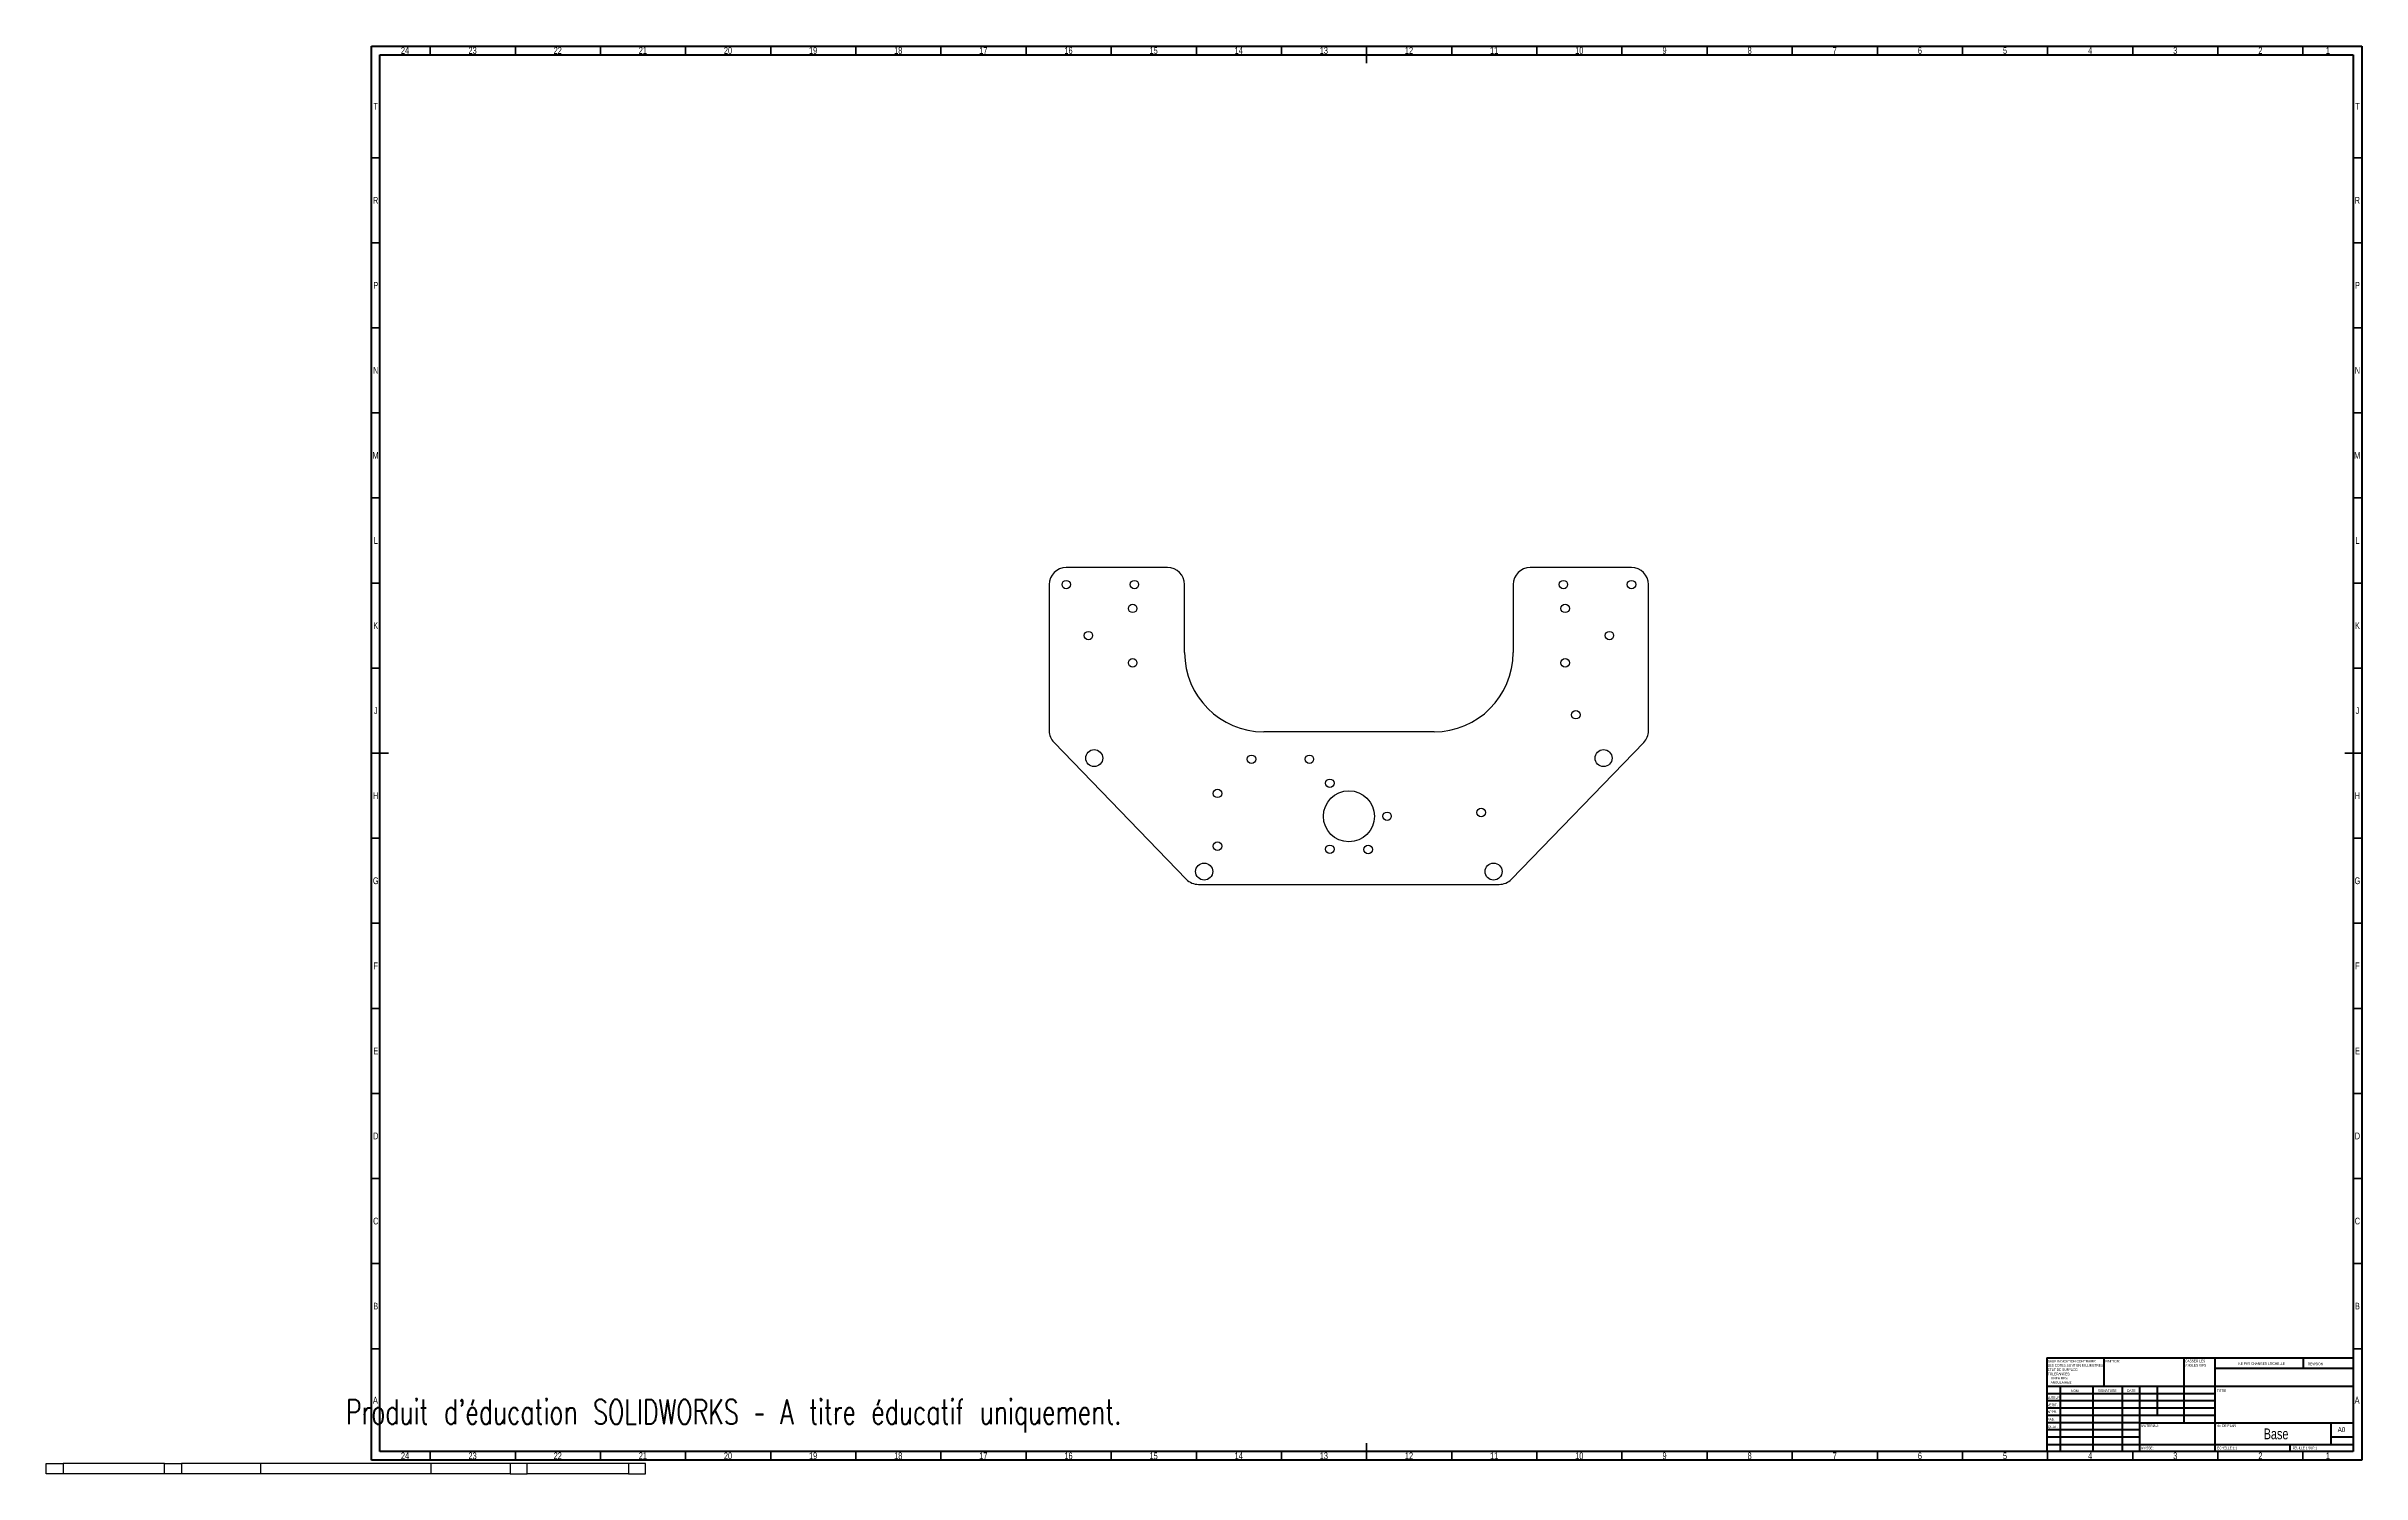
# Model space of a CAD drawing. Header units: millimetres. Extents: x -176 to 1184, y -3 to 836.
import ezdxf

# ---------------------------------------------------------------- set-up
doc = ezdxf.new("R2010")
doc.units = ezdxf.units.MM
doc.styles.add('SLDTEXTSTYLE0', font='TXT', dxfattribs={"width": 0.75})
doc.styles.add('SLDTEXTSTYLE1', font='TXT', dxfattribs={"width": 0.7})
doc.styles.add('SLDTEXTSTYLE2', font='TXT', dxfattribs={"width": 0.7, "bigfont": 'bigfont'})

msp = doc.modelspace()

# ---------------------------------------------------------------- linework, layer by layer
at = {"color": 7, "linetype": 'Continuous', "lineweight": 70}
for p, q in [((15, 5), (15, 836)), ((15, 836), (1184, 836)), ((20, 10), (20, 831)), ((20, 831), (1179, 831)), ((1179, 831), (1179, 10)), ((1184, 836), (1184, 5)), ((1184, 5), (15, 5)), ((1179, 10), (20, 10))]:
    msp.add_line(p, q, dxfattribs=at)
at = {"color": 7, "linetype": 'Continuous', "lineweight": 35}
for p, q in [((49.5, 831), (49.5, 836)), ((99.5, 831), (99.5, 836)), ((149.5, 831), (149.5, 836)), ((199.5, 831), (199.5, 836)), ((249.5, 831), (249.5, 836)), ((299.5, 831), (299.5, 836)), ((349.5, 831), (349.5, 836)), ((399.5, 831), (399.5, 836)), ((449.5, 831), (449.5, 836)), ((499.5, 831), (499.5, 836)), ((549.5, 831), (549.5, 836)), ((599.5, 836), (599.5, 826)), ((599.5, 831), (599.5, 836)), ((649.5, 831), (649.5, 836)), ((699.5, 831), (699.5, 836)), ((749.5, 831), (749.5, 836)), ((799.5, 831), (799.5, 836)), ((849.5, 831), (849.5, 836)), ((899.5, 831), (899.5, 836)), ((949.5, 831), (949.5, 836)), ((999.5, 831), (999.5, 836)), ((1049.5, 831), (1049.5, 836)), ((1099.5, 831), (1099.5, 836)), ((1149.5, 831), (1149.5, 836)), ((20, 770.5), (15, 770.5)), ((1179, 770.5), (1184, 770.5)), ((20, 720.5), (15, 720.5)), ((1179, 720.5), (1184, 720.5)), ((20, 670.5), (15, 670.5)), ((1179, 670.5), (1184, 670.5)), ((20, 620.5), (15, 620.5)), ((1179, 620.5), (1184, 620.5)), ((20, 570.5), (15, 570.5)), ((1179, 570.5), (1184, 570.5)), ((20, 520.5), (15, 520.5)), ((1179, 520.5), (1184, 520.5)), ((20, 470.5), (15, 470.5)), ((1179, 470.5), (1184, 470.5)), ((15, 420.5), (25, 420.5)), ((20, 420.5), (15, 420.5)), ((1184, 420.5), (1174, 420.5)), ((1179, 420.5), (1184, 420.5)), ((20, 370.5), (15, 370.5)), ((1179, 370.5), (1184, 370.5)), ((20, 320.5), (15, 320.5)), ((1179, 320.5), (1184, 320.5)), ((20, 270.5), (15, 270.5)), ((1179, 270.5), (1184, 270.5)), ((20, 220.5), (15, 220.5)), ((1179, 220.5), (1184, 220.5)), ((20, 170.5), (15, 170.5)), ((1179, 170.5), (1184, 170.5)), ((20, 120.5), (15, 120.5)), ((1179, 120.5), (1184, 120.5)), ((20, 70.5), (15, 70.5)), ((1179, 70.5), (1184, 70.5)), ((599.5, 5), (599.5, 15)), ((49.5, 10), (49.5, 5)), ((99.5, 10), (99.5, 5)), ((149.5, 10), (149.5, 5)), ((199.5, 10), (199.5, 5)), ((249.5, 10), (249.5, 5)), ((299.5, 10), (299.5, 5)), ((349.5, 10), (349.5, 5)), ((399.5, 10), (399.5, 5)), ((449.5, 10), (449.5, 5)), ((499.5, 10), (499.5, 5)), ((549.5, 10), (549.5, 5)), ((599.5, 10), (599.5, 5)), ((649.5, 10), (649.5, 5)), ((699.5, 10), (699.5, 5)), ((749.5, 10), (749.5, 5)), ((799.5, 10), (799.5, 5)), ((849.5, 10), (849.5, 5)), ((899.5, 10), (899.5, 5)), ((949.5, 10), (949.5, 5)), ((999.5, 10), (999.5, 5)), ((1049.5, 10), (1049.5, 5)), ((1099.5, 10), (1099.5, 5)), ((1149.5, 10), (1149.5, 5))]:
    msp.add_line(p, q, dxfattribs=at)
at = {"color": 7, "linetype": 'Continuous', "lineweight": 25}
for p, q in [((413.1, 519.6), (413.1, 433.7)), ((482.6, 529.6), (423.1, 529.6)), ((492.6, 479.6), (492.6, 519.6)), ((685.6, 519.6), (685.6, 479.6)), ((755.1, 529.6), (695.6, 529.6)), ((765.1, 433.7), (765.1, 519.6)), ((415.9, 426.7), (493.6, 346.4)), ((639.1, 433.1), (539.1, 433.1)), ((684.6, 346.4), (762.3, 426.7)), ((500.8, 343.4), (677.4, 343.4)), ((-176, -3), (-176, 3)), ((-176, 3), (-166, 3)), ((-166, 3), (-166, -3)), ((-106.5, 3), (-166, 3)), ((-106.5, -3), (-106.5, 3)), ((-106.5, 3), (-96.5, 3)), ((-96.5, 3), (-96.5, -3)), ((-50, 3), (-96.5, 3)), ((-50, -3), (-50, 3)), ((50, 3), (-50, 3)), ((50, -3), (50, 3)), ((96.5, 3), (50, 3)), ((96.5, 3), (96.5, -3)), ((106.5, 3), (96.5, 3)), ((106.5, -3), (106.5, 3)), ((166, 3), (106.5, 3)), ((166, 3), (166, -3)), ((176, 3), (166, 3)), ((176, -3), (176, 3)), ((-166, -3), (-176, -3)), ((-106.5, -3), (-166, -3)), ((-96.5, -3), (-106.5, -3)), ((-50, -3), (-96.5, -3)), ((50, -3), (-50, -3)), ((96.5, -3), (50, -3)), ((96.5, -3), (106.5, -3)), ((166, -3), (106.5, -3)), ((166, -3), (176, -3))]:
    msp.add_line(p, q, dxfattribs=at)
at = {"color": 7, "linetype": 'Continuous', "lineweight": 50}
for p, q in [((999, 65.2), (1179, 65.2)), ((999, 65.2), (999, 10)), ((1032.8, 48.2), (1032.8, 65.2)), ((1079.6, 65.2), (1079.6, 27)), ((1097.8, 65.2), (1097.8, 10)), ((1179, 58.9), (1097.8, 58.9)), ((1149.8, 58.9), (1149.8, 65.2)), ((1179, 48.2), (999, 48.2)), ((1097.8, 44), (999, 44)), ((1006.8, 48.2), (1006.8, 10)), ((1026, 48.2), (1026, 10)), ((1043.4, 48.2), (1043.4, 10)), ((1053.6, 10), (1053.6, 48.2)), ((1064, 31.2), (1064, 48.2)), ((1097.8, 39.8), (999, 39.8)), ((1097.8, 35.5), (999, 35.5)), ((1097.8, 31.2), (999, 31.2)), ((1053.6, 27), (999, 27)), ((1053.6, 22.7), (999, 22.7)), ((1053.6, 18.5), (999, 18.5)), ((999, 14.2), (1179, 14.2)), ((1053.6, 27), (1179, 27)), ((1142, 10), (1142, 14.2)), ((1166, 14.2), (1166, 27)), ((1179, 18.5), (1166, 18.5))]:
    msp.add_line(p, q, dxfattribs=at)
at = {"color": 7, "linetype": 'Continuous', "lineweight": 25}
for centre, radius in [((423.1, 519.6), 2.5), ((463.1, 519.6), 2.5), ((715.1, 519.6), 2.5), ((755.1, 519.6), 2.5), ((462.1, 505.6), 2.5), ((716.1, 505.6), 2.5), ((436.1, 489.6), 2.5), ((742.1, 489.6), 2.5), ((462.1, 473.6), 2.5), ((716.1, 473.6), 2.5), ((722.4, 443.1), 2.5), ((439.5, 417.6), 5), ((738.7, 417.6), 5), ((531.9, 416.9), 2.5), ((565.9, 416.9), 2.5), ((511.9, 396.9), 2.5), ((589.1, 383.4), 15), ((577.9, 402.8), 2.5), ((611.5, 383.4), 2.5), ((666.8, 385.6), 2.5), ((511.9, 365.9), 2.5), ((504.1, 350.9), 5), ((577.9, 364), 2.5), ((600.4, 363.9), 2.5), ((674.1, 350.9), 5)]:
    msp.add_circle(centre, radius, dxfattribs=at)
for centre, radius, start, end in [((423.1, 519.6), 10, 90, 180), ((482.6, 519.6), 10, 0, 90), ((695.6, 519.6), 10, 90, 180), ((755.1, 519.6), 10, 0, 90), ((539.1, 479.6), 46.5, 180, 270), ((639.1, 479.6), 46.5, 270, 0), ((423.1, 433.7), 10, 180, 224.0486), ((755.1, 433.7), 10, 315.9514, 0), ((500.8, 353.4), 10, 224.0486, 270), ((677.4, 353.4), 10, 270, 315.9514)]:
    msp.add_arc(centre, radius, start, end, dxfattribs=at)

# ---------------------------------------------------------------- texts
at = {"color": 7, "linetype": 'Continuous', "lineweight": 0}
for s, insert, char_height, attachment_point, style in [('24', (34.7, 835.5), 3.97, 2, 'SLDTEXTSTYLE0'), ('23', (74.4, 835.5), 3.97, 2, 'SLDTEXTSTYLE0'), ('22', (124.4, 835.5), 3.97, 2, 'SLDTEXTSTYLE0'), ('21', (174.4, 835.5), 3.97, 2, 'SLDTEXTSTYLE0'), ('20', (224.4, 835.5), 3.97, 2, 'SLDTEXTSTYLE0'), ('19', (274.4, 835.5), 3.97, 2, 'SLDTEXTSTYLE0'), ('18', (324.4, 835.5), 3.97, 2, 'SLDTEXTSTYLE0'), ('17', (374.4, 835.5), 3.97, 2, 'SLDTEXTSTYLE0'), ('16', (424.4, 835.5), 3.97, 2, 'SLDTEXTSTYLE0'), ('15', (474.4, 835.5), 3.97, 2, 'SLDTEXTSTYLE0'), ('14', (524.4, 835.5), 3.97, 2, 'SLDTEXTSTYLE0'), ('13', (574.4, 835.5), 3.97, 2, 'SLDTEXTSTYLE0'), ('12', (624.4, 835.5), 3.97, 2, 'SLDTEXTSTYLE0'), ('11', (674.4, 835.5), 3.97, 2, 'SLDTEXTSTYLE0'), ('10', (724.4, 835.5), 3.97, 2, 'SLDTEXTSTYLE0'), ('9', (774.5, 835.5), 3.97, 2, 'SLDTEXTSTYLE0'), ('8', (824.5, 835.5), 3.97, 2, 'SLDTEXTSTYLE0'), ('7', (874.5, 835.5), 3.97, 2, 'SLDTEXTSTYLE0'), ('6', (924.5, 835.5), 3.97, 2, 'SLDTEXTSTYLE0'), ('5', (974.5, 835.5), 3.97, 2, 'SLDTEXTSTYLE0'), ('4', (1024.5, 835.5), 3.97, 2, 'SLDTEXTSTYLE0'), ('3', (1074.5, 835.5), 3.97, 2, 'SLDTEXTSTYLE0'), ('2', (1124.5, 835.5), 3.97, 2, 'SLDTEXTSTYLE0'), ('1', (1164.2, 835.5), 3.97, 2, 'SLDTEXTSTYLE0'), ('T', (17.5, 802.7), 3.97, 2, 'SLDTEXTSTYLE0'), ('T', (1181.5, 802.7), 3.97, 2, 'SLDTEXTSTYLE0'), ('R', (17.4, 747.5), 3.97, 2, 'SLDTEXTSTYLE0'), ('R', (1181.4, 747.5), 3.97, 2, 'SLDTEXTSTYLE0'), ('P', (17.5, 697.5), 3.97, 2, 'SLDTEXTSTYLE0'), ('P', (1181.5, 697.5), 3.97, 2, 'SLDTEXTSTYLE0'), ('N', (17.5, 647.5), 3.97, 2, 'SLDTEXTSTYLE0'), ('N', (1181.5, 647.5), 3.97, 2, 'SLDTEXTSTYLE0'), ('M', (17.4, 597.5), 3.97, 2, 'SLDTEXTSTYLE0'), ('M', (1181.4, 597.5), 3.97, 2, 'SLDTEXTSTYLE0'), ('L', (17.5, 547.5), 3.97, 2, 'SLDTEXTSTYLE0'), ('L', (1181.5, 547.5), 3.97, 2, 'SLDTEXTSTYLE0'), ('K', (17.5, 497.5), 3.97, 2, 'SLDTEXTSTYLE0'), ('K', (1181.5, 497.5), 3.97, 2, 'SLDTEXTSTYLE0'), ('J', (17.5, 447.5), 3.97, 2, 'SLDTEXTSTYLE0'), ('J', (1181.5, 447.5), 3.97, 2, 'SLDTEXTSTYLE0'), ('H', (17.5, 397.5), 3.97, 2, 'SLDTEXTSTYLE0'), ('H', (1181.5, 397.5), 3.97, 2, 'SLDTEXTSTYLE0'), ('G', (17.5, 347.5), 3.97, 2, 'SLDTEXTSTYLE0'), ('G', (1181.5, 347.5), 3.97, 2, 'SLDTEXTSTYLE0'), ('F', (17.5, 297.5), 3.97, 2, 'SLDTEXTSTYLE0'), ('F', (1181.5, 297.5), 3.97, 2, 'SLDTEXTSTYLE0'), ('E', (17.5, 247.5), 3.97, 2, 'SLDTEXTSTYLE0'), ('E', (1181.5, 247.5), 3.97, 2, 'SLDTEXTSTYLE0'), ('D', (17.5, 197.5), 3.97, 2, 'SLDTEXTSTYLE0'), ('D', (1181.5, 197.5), 3.97, 2, 'SLDTEXTSTYLE0'), ('C', (17.5, 147.5), 3.97, 2, 'SLDTEXTSTYLE0'), ('C', (1181.5, 147.5), 3.97, 2, 'SLDTEXTSTYLE0'), ('B', (17.5, 97.5), 3.97, 2, 'SLDTEXTSTYLE0'), ('B', (1181.5, 97.5), 3.97, 2, 'SLDTEXTSTYLE0'), ('TOLERANCES:', (999.6, 56.4), 1.5, 1, 'SLDTEXTSTYLE0'), ('SAUF INDICATION CONTRAIRE:', (999.6, 63.9), 1.5, 1, 'SLDTEXTSTYLE0'), ('LES COTES SONT EN MILLIMETRES', (999.6, 61.4), 1.5, 1, 'SLDTEXTSTYLE0'), ('ETAT DE SURFACE:', (999.6, 58.9), 1.5, 1, 'SLDTEXTSTYLE0'), ('FINITION:', (1033.4, 63.9), 1.5, 1, 'SLDTEXTSTYLE0'), ('ANGLES VIFS', (1080.3, 61.5), 1.5, 1, 'SLDTEXTSTYLE0'), ('CASSER LES', (1080.3, 64), 1.5, 1, 'SLDTEXTSTYLE0'), ("NE PAS CHANGER L'ECHELLE", (1111.6, 62.5), 1.5, 1, 'SLDTEXTSTYLE0'), ('REVISION', (1152.3, 62.3), 1.5, 1, 'SLDTEXTSTYLE0'), ('A', (17.3, 42.2), 3.97, 2, 'SLDTEXTSTYLE0'), ('AUTEUR', (999.2, 42.4), 1.5, 1, 'SLDTEXTSTYLE0'), ('ANGULAIRES:', (1001.3, 51.4), 1.5, 1, 'SLDTEXTSTYLE0'), ('LINEAIRES:', (1001.3, 53.9), 1.5, 1, 'SLDTEXTSTYLE0'), ('NOM', (1013.3, 46.5), 1.5, 1, 'SLDTEXTSTYLE0'), ('SIGNATURE', (1029, 46.6), 1.5, 1, 'SLDTEXTSTYLE0'), ('DATE', (1046.2, 46.6), 1.5, 1, 'SLDTEXTSTYLE0'), ('TITRE:', (1099, 46.6), 1.5, 1, 'SLDTEXTSTYLE0'), ('A', (1181.3, 42.2), 3.97, 2, 'SLDTEXTSTYLE0'), ('VERIF.', (999.4, 38.2), 1.5, 1, 'SLDTEXTSTYLE0'), ('APPR.', (999.4, 34.1), 1.5, 1, 'SLDTEXTSTYLE0'), ('FAB.', (999.5, 29.7), 1.5, 1, 'SLDTEXTSTYLE0'), ('QUAL.', (999.7, 25.3), 1.5, 1, 'SLDTEXTSTYLE0'), ('MATERIAU:', (1054.6, 26), 1.5, 1, 'SLDTEXTSTYLE0'), ('No. DE PLAN', (1098.6, 26), 1.5, 1, 'SLDTEXTSTYLE0'), ('Base', (1133.7, 23.6), 6.35, 2, 'SLDTEXTSTYLE0'), ('A0', (1169.9, 24.4), 2.91, 1, 'SLDTEXTSTYLE0'), ('24', (34.7, 9.5), 3.97, 2, 'SLDTEXTSTYLE0'), ('23', (74.4, 9.5), 3.97, 2, 'SLDTEXTSTYLE0'), ('22', (124.4, 9.5), 3.97, 2, 'SLDTEXTSTYLE0'), ('21', (174.4, 9.5), 3.97, 2, 'SLDTEXTSTYLE0'), ('20', (224.4, 9.5), 3.97, 2, 'SLDTEXTSTYLE0'), ('19', (274.4, 9.5), 3.97, 2, 'SLDTEXTSTYLE0'), ('18', (324.4, 9.5), 3.97, 2, 'SLDTEXTSTYLE0'), ('17', (374.4, 9.5), 3.97, 2, 'SLDTEXTSTYLE0'), ('16', (424.4, 9.5), 3.97, 2, 'SLDTEXTSTYLE0'), ('15', (474.4, 9.5), 3.97, 2, 'SLDTEXTSTYLE0'), ('14', (524.4, 9.5), 3.97, 2, 'SLDTEXTSTYLE0'), ('13', (574.4, 9.5), 3.97, 2, 'SLDTEXTSTYLE0'), ('12', (624.4, 9.5), 3.97, 2, 'SLDTEXTSTYLE0'), ('11', (674.4, 9.5), 3.97, 2, 'SLDTEXTSTYLE0'), ('10', (724.4, 9.5), 3.97, 2, 'SLDTEXTSTYLE0'), ('9', (774.5, 9.5), 3.97, 2, 'SLDTEXTSTYLE0'), ('8', (824.5, 9.5), 3.97, 2, 'SLDTEXTSTYLE0'), ('7', (874.5, 9.5), 3.97, 2, 'SLDTEXTSTYLE0'), ('6', (924.5, 9.5), 3.97, 2, 'SLDTEXTSTYLE0'), ('5', (974.5, 9.5), 3.97, 2, 'SLDTEXTSTYLE0'), ('4', (1024.5, 9.5), 3.97, 2, 'SLDTEXTSTYLE0'), ('MASSE:', (1054.6, 12.9), 1.5, 1, 'SLDTEXTSTYLE0'), ('3', (1074.5, 9.5), 3.97, 2, 'SLDTEXTSTYLE0'), ('ECHELLE:1:1', (1099.1, 12.9), 1.5, 1, 'SLDTEXTSTYLE0'), ('2', (1124.5, 9.5), 3.97, 2, 'SLDTEXTSTYLE0'), ('FEUILLE 1 SUR 1', (1143.5, 12.9), 1.5, 1, 'SLDTEXTSTYLE1'), ('1', (1164.2, 9.5), 3.97, 2, 'SLDTEXTSTYLE0')]:
    msp.add_mtext(s, dxfattribs=dict(at, insert=insert, char_height=char_height, attachment_point=attachment_point, style=style))
at = {"color": 7, "linetype": 'Continuous', "insert": (0, 40.6), "char_height": 14.549, "attachment_point": 1, "style": 'SLDTEXTSTYLE2'}
msp.add_mtext("Produit d'éducation SOLIDWORKS – A titre éducatif uniquement.", dxfattribs=at)

doc.saveas('drawing.dxf')
